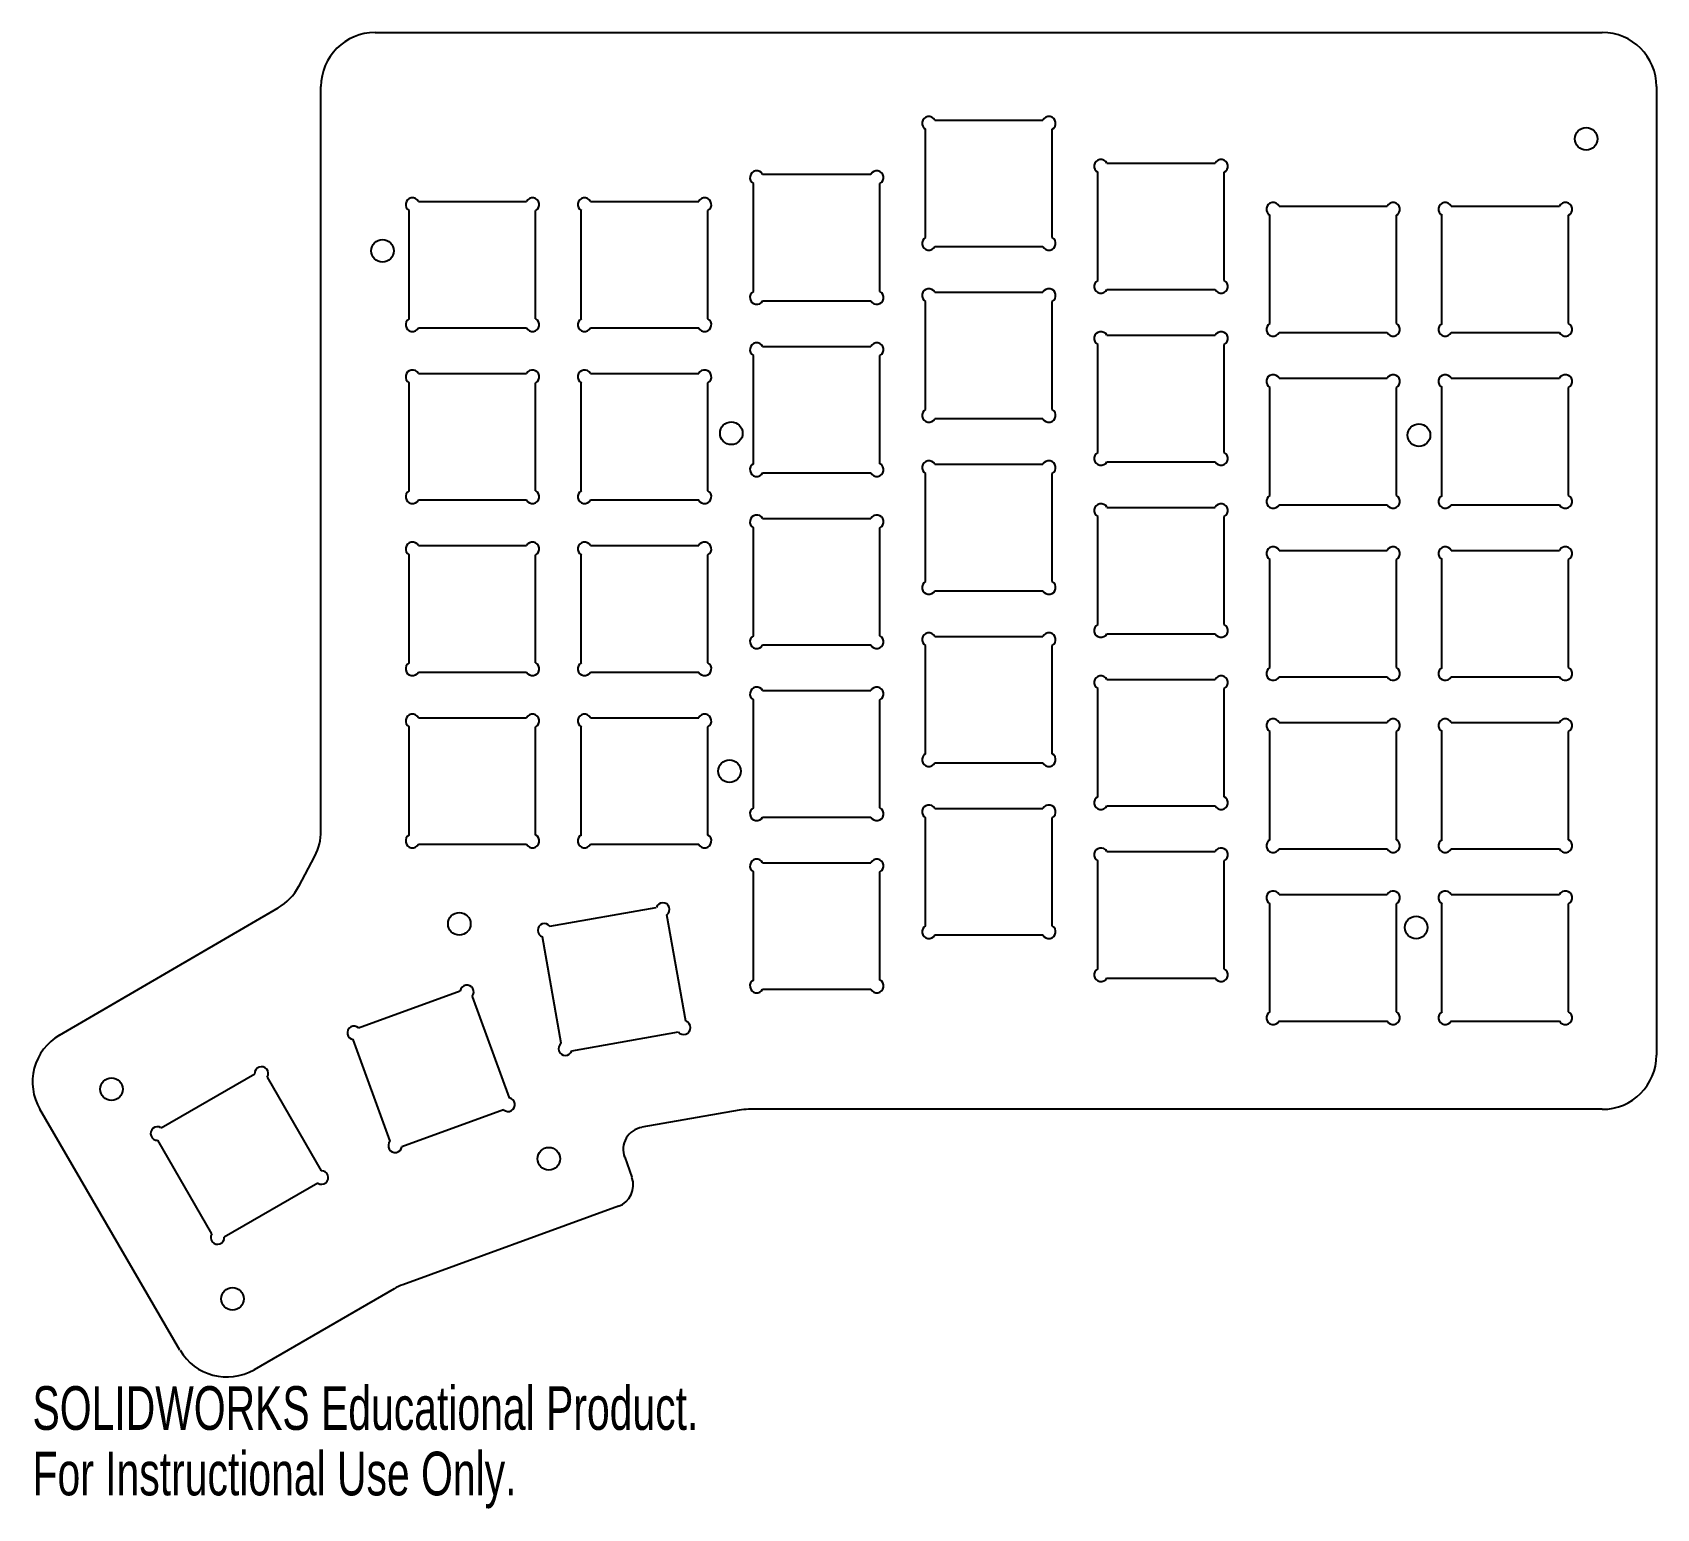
# Model space of a CAD drawing. Header units: millimetres. Extents: x -61 to 119, y -38 to 125.
import ezdxf

# ---------------------------------------------------------------- set-up
doc = ezdxf.new("R2010")
doc.units = ezdxf.units.MM
doc.styles.add('SLDTEXTSTYLE0', font='TXT', dxfattribs={"width": 0.7})

msp = doc.modelspace()

# ---------------------------------------------------------------- linework, layer by layer
at = {"color": 7, "linetype": 'Continuous', "lineweight": 25}
for p, q in [((-23.09, 125.24), (112.71, 125.24)), ((-29.09, 36.86), (-29.09, 119.24)), ((118.71, 119.24), (118.71, 12.04)), ((38.84, 115.54), (50.81, 115.54)), ((37.82, 102.55), (37.82, 114.52)), ((51.82, 102.55), (51.82, 114.52)), ((56.87, 97.79), (56.87, 109.76)), ((57.89, 110.77), (69.86, 110.77)), ((70.87, 97.79), (70.87, 109.76)), ((18.77, 96.55), (18.77, 108.52)), ((19.79, 109.54), (31.76, 109.54)), ((32.77, 96.55), (32.77, 108.52)), ((-18.31, 106.54), (-6.34, 106.54)), ((0.74, 106.54), (12.71, 106.54)), ((-19.33, 93.55), (-19.33, 105.52)), ((-5.33, 93.55), (-5.33, 105.52)), ((-0.28, 93.55), (-0.28, 105.52)), ((13.72, 93.55), (13.72, 105.52)), ((75.92, 93.03), (75.92, 105)), ((76.94, 106.01), (88.91, 106.01)), ((89.92, 93.03), (89.92, 105)), ((94.97, 93.03), (94.97, 105)), ((95.99, 106.01), (107.96, 106.01)), ((108.97, 93.03), (108.97, 105)), ((38.84, 101.54), (50.81, 101.54)), ((19.79, 95.54), (31.76, 95.54)), ((37.82, 83.5), (37.82, 95.47)), ((38.84, 96.49), (50.81, 96.49)), ((51.82, 83.5), (51.82, 95.47)), ((57.89, 96.77), (69.86, 96.77)), ((-18.31, 92.54), (-6.34, 92.54)), ((0.74, 92.54), (12.71, 92.54)), ((57.89, 91.72), (69.86, 91.72)), ((76.94, 92.01), (88.91, 92.01)), ((95.99, 92.01), (107.96, 92.01)), ((19.79, 90.49), (31.76, 90.49)), ((56.87, 78.74), (56.87, 90.71)), ((70.87, 78.74), (70.87, 90.71)), ((18.77, 77.5), (18.77, 89.47)), ((32.77, 77.5), (32.77, 89.47)), ((-19.33, 74.5), (-19.33, 86.47)), ((-18.31, 87.49), (-6.34, 87.49)), ((-5.33, 74.5), (-5.33, 86.47)), ((-0.28, 74.5), (-0.28, 86.47)), ((0.74, 87.49), (12.71, 87.49)), ((13.72, 74.5), (13.72, 86.47)), ((76.94, 86.96), (88.91, 86.96)), ((95.99, 86.96), (107.96, 86.96)), ((75.92, 73.98), (75.92, 85.95)), ((89.92, 73.98), (89.92, 85.95)), ((94.97, 73.98), (94.97, 85.95)), ((108.97, 73.98), (108.97, 85.95)), ((38.84, 82.49), (50.81, 82.49)), ((38.84, 77.44), (50.81, 77.44)), ((57.89, 77.72), (69.86, 77.72)), ((19.79, 76.49), (31.76, 76.49)), ((37.82, 64.45), (37.82, 76.42)), ((51.82, 64.45), (51.82, 76.42)), ((-18.31, 73.49), (-6.34, 73.49)), ((0.74, 73.49), (12.71, 73.49)), ((57.89, 72.67), (69.86, 72.67)), ((76.94, 72.96), (88.91, 72.96)), ((95.99, 72.96), (107.96, 72.96)), ((18.77, 58.45), (18.77, 70.42)), ((19.79, 71.44), (31.76, 71.44)), ((32.77, 58.45), (32.77, 70.42)), ((56.87, 59.69), (56.87, 71.66)), ((70.87, 59.69), (70.87, 71.66)), ((-18.31, 68.44), (-6.34, 68.44)), ((0.74, 68.44), (12.71, 68.44)), ((-19.33, 55.45), (-19.33, 67.42)), ((-5.33, 55.45), (-5.33, 67.42)), ((-0.28, 55.45), (-0.28, 67.42)), ((13.72, 55.45), (13.72, 67.42)), ((75.92, 54.93), (75.92, 66.9)), ((76.94, 67.91), (88.91, 67.91)), ((89.92, 54.93), (89.92, 66.9)), ((94.97, 54.93), (94.97, 66.9)), ((95.99, 67.91), (107.96, 67.91)), ((108.97, 54.93), (108.97, 66.9)), ((38.84, 63.44), (50.81, 63.44)), ((38.84, 58.39), (50.81, 58.39)), ((57.89, 58.67), (69.86, 58.67)), ((19.79, 57.44), (31.76, 57.44)), ((37.82, 45.4), (37.82, 57.37)), ((51.82, 45.4), (51.82, 57.37)), ((-18.31, 54.44), (-6.34, 54.44)), ((0.74, 54.44), (12.71, 54.44)), ((19.79, 52.39), (31.76, 52.39)), ((56.87, 40.64), (56.87, 52.61)), ((57.89, 53.62), (69.86, 53.62)), ((70.87, 40.64), (70.87, 52.61)), ((76.94, 53.91), (88.91, 53.91)), ((95.99, 53.91), (107.96, 53.91)), ((18.77, 39.4), (18.77, 51.37)), ((32.77, 39.4), (32.77, 51.37)), ((-18.31, 49.39), (-6.34, 49.39)), ((0.74, 49.39), (12.71, 49.39)), ((76.94, 48.86), (88.91, 48.86)), ((95.99, 48.86), (107.96, 48.86)), ((-19.33, 36.4), (-19.33, 48.37)), ((-5.33, 36.4), (-5.33, 48.37)), ((-0.28, 36.4), (-0.28, 48.37)), ((13.72, 36.4), (13.72, 48.37)), ((75.92, 35.88), (75.92, 47.85)), ((89.92, 35.88), (89.92, 47.85)), ((94.97, 35.88), (94.97, 47.85)), ((108.97, 35.88), (108.97, 47.85)), ((38.84, 44.39), (50.81, 44.39)), ((57.89, 39.62), (69.86, 39.62)), ((19.79, 38.39), (31.76, 38.39)), ((37.82, 26.35), (37.82, 38.32)), ((38.84, 39.34), (50.81, 39.34)), ((51.82, 26.35), (51.82, 38.32)), ((-18.31, 35.39), (-6.34, 35.39)), ((0.74, 35.39), (12.71, 35.39)), ((57.89, 34.57), (69.86, 34.57)), ((76.94, 34.86), (88.91, 34.86)), ((95.99, 34.86), (107.96, 34.86)), ((-31.54, 30.72), (-29.78, 34.07)), ((19.79, 33.34), (31.76, 33.34)), ((56.87, 21.59), (56.87, 33.56)), ((70.87, 21.59), (70.87, 33.56)), ((18.77, 20.35), (18.77, 32.32)), ((32.77, 20.35), (32.77, 32.32)), ((75.92, 16.83), (75.92, 28.8)), ((76.94, 29.81), (88.91, 29.81)), ((89.92, 16.83), (89.92, 28.8)), ((94.97, 16.83), (94.97, 28.8)), ((95.99, 29.81), (107.96, 29.81)), ((108.97, 16.83), (108.97, 28.8)), ((-58.03, 14.24), (-33.83, 28.33)), ((-3.76, 26.32), (8.02, 28.39)), ((11.28, 15.78), (9.2, 27.57)), ((38.84, 25.34), (50.81, 25.34)), ((-2.51, 13.35), (-4.59, 25.14)), ((57.89, 20.57), (69.86, 20.57)), ((-24.92, 15.06), (-13.67, 19.15)), ((-12.37, 18.54), (-8.28, 7.3)), ((19.79, 19.34), (31.76, 19.34)), ((-1.33, 12.53), (10.46, 14.61)), ((76.94, 15.81), (88.91, 15.81)), ((95.99, 15.81), (107.96, 15.81)), ((-21.43, 2.51), (-25.53, 13.76)), ((-46.79, 4), (-36.42, 9.98)), ((-35.04, 9.61), (-29.05, -0.76)), ((-44.69, -20.61), (-60.2, 6.04)), ((-8.89, 5.99), (-20.13, 1.9)), ((17.2, 5.95), (6.43, 4.05)), ((112.71, 6.04), (18.24, 6.04)), ((-41.18, -7.76), (-47.16, 2.61)), ((4.52, 0.73), (5.32, -1.49)), ((-29.42, -2.14), (-39.79, -8.13)), ((3.83, -4.7), (-20.03, -13.38)), ((-20.98, -13.82), (-36.5, -22.79))]:
    msp.add_line(p, q, dxfattribs=at)
for centre in [(110.92, 113.47), (-22.28, 101.07), (16.32, 80.87), (92.42, 80.67), (16.12, 43.47), (-13.78, 26.57), (92.12, 26.17), (-52.28, 8.27), (-3.88, 0.57), (-38.88, -14.93)]:
    msp.add_circle(centre, 1.25, dxfattribs=at)
for centre, radius, start, end in [((-23.09, 119.24), 6, 90, 180), ((112.71, 119.24), 6, 0, 90), ((38.18, 115.18), 0.75, 28.1255, 241.8745), ((51.47, 115.18), 0.75, 298.1255, 151.8745), ((19.13, 109.18), 0.75, 28.1255, 241.8745), ((32.42, 109.18), 0.75, 298.1255, 151.8745), ((57.23, 110.42), 0.75, 28.1255, 241.8745), ((70.52, 110.42), 0.75, 298.1255, 151.8745), ((-18.97, 106.18), 0.75, 28.1255, 241.8745), ((-5.68, 106.18), 0.75, 298.1255, 151.8745), ((0.08, 106.18), 0.75, 28.1255, 241.8745), ((13.37, 106.18), 0.75, 298.1255, 151.8745), ((76.28, 105.66), 0.75, 28.1255, 241.8745), ((89.57, 105.66), 0.75, 298.1255, 151.8745), ((95.33, 105.66), 0.75, 28.1255, 241.8745), ((108.62, 105.66), 0.75, 298.1255, 151.8745), ((38.18, 101.89), 0.75, 118.1255, 331.8745), ((51.47, 101.89), 0.75, 208.1255, 61.8745), ((57.23, 97.13), 0.75, 118.1255, 331.8745), ((70.52, 97.13), 0.75, 208.1255, 61.8745), ((19.13, 95.89), 0.75, 118.1255, 331.8745), ((32.42, 95.89), 0.75, 208.1255, 61.8745), ((38.18, 96.13), 0.75, 28.1255, 241.8745), ((51.47, 96.13), 0.75, 298.1255, 151.8745), ((-18.97, 92.89), 0.75, 118.1255, 331.8745), ((-5.68, 92.89), 0.75, 208.1255, 61.8745), ((0.08, 92.89), 0.75, 118.1255, 331.8745), ((13.37, 92.89), 0.75, 208.1255, 61.8745), ((57.23, 91.37), 0.75, 28.1255, 241.8745), ((70.52, 91.37), 0.75, 298.1255, 151.8745), ((76.28, 92.37), 0.75, 118.1255, 331.8745), ((89.57, 92.37), 0.75, 208.1255, 61.8745), ((95.33, 92.37), 0.75, 118.1255, 331.8745), ((108.62, 92.37), 0.75, 208.1255, 61.8745), ((19.13, 90.13), 0.75, 28.1255, 241.8745), ((32.42, 90.13), 0.75, 298.1255, 151.8745), ((-18.97, 87.13), 0.75, 28.1255, 241.8745), ((-5.68, 87.13), 0.75, 298.1255, 151.8745), ((0.08, 87.13), 0.75, 28.1255, 241.8745), ((13.37, 87.13), 0.75, 298.1255, 151.8745), ((76.28, 86.61), 0.75, 28.1255, 241.8745), ((89.57, 86.61), 0.75, 298.1255, 151.8745), ((95.33, 86.61), 0.75, 28.1255, 241.8745), ((108.62, 86.61), 0.75, 298.1255, 151.8745), ((38.18, 82.84), 0.75, 118.1255, 331.8745), ((51.47, 82.84), 0.75, 208.1255, 61.8745), ((19.13, 76.84), 0.75, 118.1255, 331.8745), ((32.42, 76.84), 0.75, 208.1255, 61.8745), ((38.18, 77.08), 0.75, 28.1255, 241.8745), ((51.47, 77.08), 0.75, 298.1255, 151.8745), ((57.23, 78.08), 0.75, 118.1255, 331.8745), ((70.52, 78.08), 0.75, 208.1255, 61.8745), ((-18.97, 73.84), 0.75, 118.1255, 331.8745), ((-5.68, 73.84), 0.75, 208.1255, 61.8745), ((0.08, 73.84), 0.75, 118.1255, 331.8745), ((13.37, 73.84), 0.75, 208.1255, 61.8745), ((76.28, 73.32), 0.75, 118.1255, 331.8745), ((89.57, 73.32), 0.75, 208.1255, 61.8745), ((95.33, 73.32), 0.75, 118.1255, 331.8745), ((108.62, 73.32), 0.75, 208.1255, 61.8745), ((57.23, 72.32), 0.75, 28.1255, 241.8745), ((70.52, 72.32), 0.75, 298.1255, 151.8745), ((19.13, 71.08), 0.75, 28.1255, 241.8745), ((32.42, 71.08), 0.75, 298.1255, 151.8745), ((-18.97, 68.08), 0.75, 28.1255, 241.8745), ((-5.68, 68.08), 0.75, 298.1255, 151.8745), ((0.08, 68.08), 0.75, 28.1255, 241.8745), ((13.37, 68.08), 0.75, 298.1255, 151.8745), ((76.28, 67.56), 0.75, 28.1255, 241.8745), ((89.57, 67.56), 0.75, 298.1255, 151.8745), ((95.33, 67.56), 0.75, 28.1255, 241.8745), ((108.62, 67.56), 0.75, 298.1255, 151.8745), ((38.18, 63.79), 0.75, 118.1255, 331.8745), ((51.47, 63.79), 0.75, 208.1255, 61.8745), ((57.23, 59.03), 0.75, 118.1255, 331.8745), ((70.52, 59.03), 0.75, 208.1255, 61.8745), ((19.13, 57.79), 0.75, 118.1255, 331.8745), ((32.42, 57.79), 0.75, 208.1255, 61.8745), ((38.18, 58.03), 0.75, 28.1255, 241.8745), ((51.47, 58.03), 0.75, 298.1255, 151.8745), ((-18.97, 54.79), 0.75, 118.1255, 331.8745), ((-5.68, 54.79), 0.75, 208.1255, 61.8745), ((0.08, 54.79), 0.75, 118.1255, 331.8745), ((13.37, 54.79), 0.75, 208.1255, 61.8745), ((57.23, 53.27), 0.75, 28.1255, 241.8745), ((70.52, 53.27), 0.75, 298.1255, 151.8745), ((76.28, 54.27), 0.75, 118.1255, 331.8745), ((89.57, 54.27), 0.75, 208.1255, 61.8745), ((95.33, 54.27), 0.75, 118.1255, 331.8745), ((108.62, 54.27), 0.75, 208.1255, 61.8745), ((19.13, 52.03), 0.75, 28.1255, 241.8745), ((32.42, 52.03), 0.75, 298.1255, 151.8745), ((-18.97, 49.03), 0.75, 28.1255, 241.8745), ((-5.68, 49.03), 0.75, 298.1255, 151.8745), ((0.08, 49.03), 0.75, 28.1255, 241.8745), ((13.37, 49.03), 0.75, 298.1255, 151.8745), ((76.28, 48.51), 0.75, 28.1255, 241.8745), ((89.57, 48.51), 0.75, 298.1255, 151.8745), ((95.33, 48.51), 0.75, 28.1255, 241.8745), ((108.62, 48.51), 0.75, 298.1255, 151.8745), ((38.18, 44.74), 0.75, 118.1255, 331.8745), ((51.47, 44.74), 0.75, 208.1255, 61.8745), ((38.18, 38.98), 0.75, 28.1255, 241.8745), ((51.47, 38.98), 0.75, 298.1255, 151.8745), ((57.23, 39.98), 0.75, 118.1255, 331.8745), ((70.52, 39.98), 0.75, 208.1255, 61.8745), ((19.13, 38.74), 0.75, 118.1255, 331.8745), ((32.42, 38.74), 0.75, 208.1255, 61.8745), ((-35.09, 36.86), 6, 332.2418, 0), ((-18.97, 35.74), 0.75, 118.1255, 331.8745), ((-5.68, 35.74), 0.75, 208.1255, 61.8745), ((0.08, 35.74), 0.75, 118.1255, 331.8745), ((13.37, 35.74), 0.75, 208.1255, 61.8745), ((57.23, 34.22), 0.75, 28.1255, 241.8745), ((70.52, 34.22), 0.75, 298.1255, 151.8745), ((76.28, 35.22), 0.75, 118.1255, 331.8745), ((89.57, 35.22), 0.75, 208.1255, 61.8745), ((95.33, 35.22), 0.75, 118.1255, 331.8745), ((108.62, 35.22), 0.75, 208.1255, 61.8745), ((19.13, 32.98), 0.75, 28.1255, 241.8745), ((32.42, 32.98), 0.75, 298.1255, 151.8745), ((-36.85, 33.52), 6, 300.2007, 332.2418), ((8.74, 28.16), 0.75, 308.1255, 161.8745), ((76.28, 29.46), 0.75, 28.1255, 241.8745), ((89.57, 29.46), 0.75, 298.1255, 151.8745), ((95.33, 29.46), 0.75, 28.1255, 241.8745), ((108.62, 29.46), 0.75, 298.1255, 151.8745), ((-4.35, 25.85), 0.75, 38.1255, 251.8745), ((38.18, 25.69), 0.75, 118.1255, 331.8745), ((51.47, 25.69), 0.75, 208.1255, 61.8745), ((57.23, 20.93), 0.75, 118.1255, 331.8745), ((70.52, 20.93), 0.75, 208.1255, 61.8745), ((-12.93, 19.04), 0.75, 318.1255, 171.8745), ((19.13, 19.69), 0.75, 118.1255, 331.8745), ((32.42, 19.69), 0.75, 208.1255, 61.8745), ((76.28, 16.17), 0.75, 118.1255, 331.8745), ((89.57, 16.17), 0.75, 208.1255, 61.8745), ((95.33, 16.17), 0.75, 118.1255, 331.8745), ((108.62, 16.17), 0.75, 208.1255, 61.8745), ((-25.42, 14.5), 0.75, 48.1255, 261.8745), ((11.05, 15.07), 0.75, 218.1255, 71.8745), ((-55.01, 9.06), 6, 120.2007, 210.2007), ((-2.05, 12.76), 0.75, 128.1255, 341.8745), ((112.71, 12.04), 6, 270, 0), ((-35.67, 10.01), 0.75, 328.1255, 181.8745), ((-8.38, 6.55), 0.75, 228.1255, 81.8745), ((18.24, 0.04), 6, 90, 100), ((-47.19, 3.36), 0.75, 58.1255, 271.8745), ((6.86, 1.58), 2.5, 100, 200), ((-20.88, 2.01), 0.75, 138.1255, 351.8745), ((-29.03, -1.51), 0.75, 238.1255, 91.8745), ((2.97, -2.35), 2.5, 290, 20), ((-40.54, -8.15), 0.75, 148.1255, 1.8745), ((-17.98, -19.02), 6, 110, 120), ((-39.5, -17.59), 6, 210.2007, 300)]:
    msp.add_arc(centre, radius, start, end, dxfattribs=at)

# ---------------------------------------------------------------- texts
at = {"color": 7, "linetype": 'Continuous', "char_height": 4.8336, "attachment_point": 1, "style": 'SLDTEXTSTYLE0'}
for s, insert in [('SOLIDWORKS Educational Product.', (-61.01, -24.61)), ('For Instructional Use Only.', (-61.01, -31.86))]:
    msp.add_mtext(s, dxfattribs=dict(at, insert=insert))

doc.saveas('drawing.dxf')
